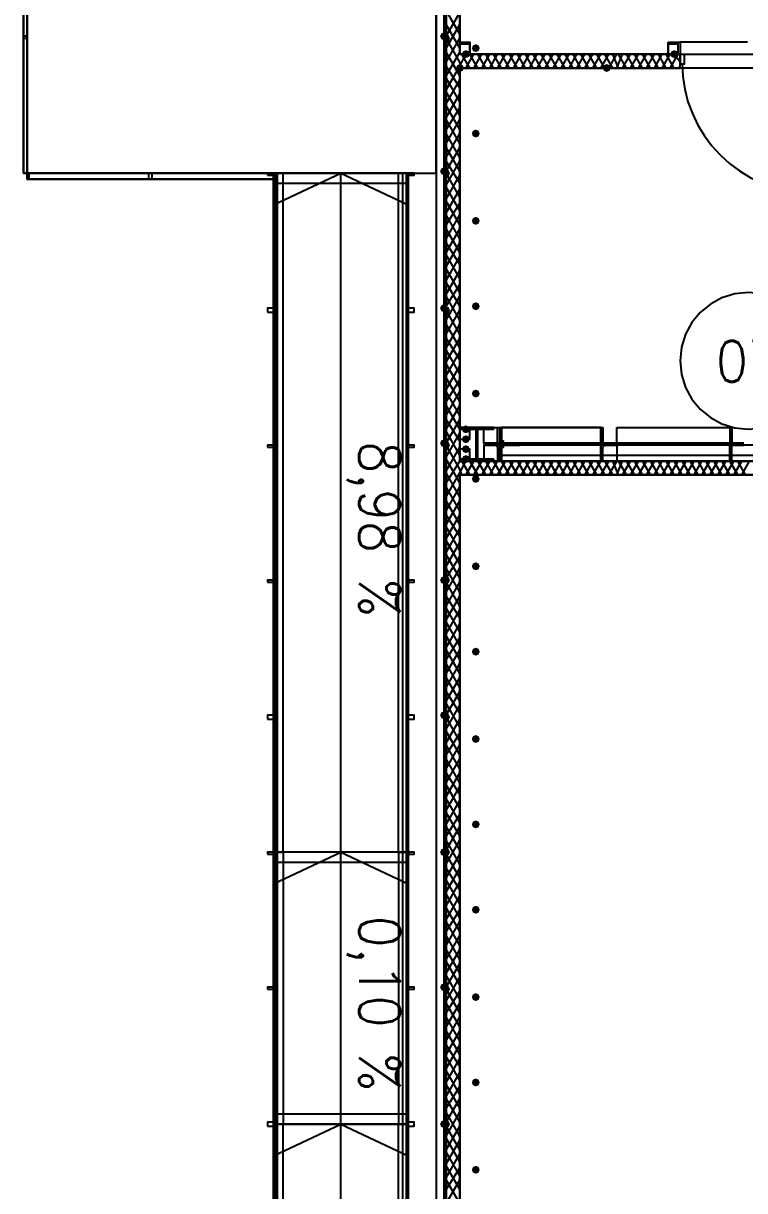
# Model space of a CAD drawing. Header units: millimetres. Extents: x 0 to 420, y 0 to 297.
# Drawn here: x 95.17 to 110.55, y 124.78 to 149.67 of the extents above; entities that cross this region are included whole.
import ezdxf

# ---------------------------------------------------------------- set-up
doc = ezdxf.new("R2010")
doc.units = ezdxf.units.MM
doc.layers.get('0').update_dxf_attribs({"linetype": 'CONTINUOUS'})
doc.styles.get("Standard").update_dxf_attribs({"font": 'STANDARD'})

msp = doc.modelspace()

# ---------------------------------------------------------------- hatches: boundary and pattern name
at = {"true_color": 0x000007}
h = msp.add_hatch(color=0, dxfattribs=at)
h.paths.add_polyline_path([(104.182333, 158.072667), (104.14, 158.072667), (104.182333, 140.716)], flags=0)
h.paths.add_polyline_path([(104.14, 158.072667), (104.182333, 140.716), (104.14, 140.716)], flags=0)
at = {"true_color": 0x0000fe}
for points in [[(104.224667, 149.394333), (104.199796, 149.334537), (104.14, 149.309667), (104.080204, 149.334537), (104.055333, 149.394333), (104.080204, 149.454129), (104.14, 149.479), (104.199796, 149.454129)], [(104.267, 149.352), (104.242129, 149.292204), (104.182333, 149.267333), (104.122538, 149.292204), (104.097667, 149.352), (104.122537, 149.411796), (104.182333, 149.436667), (104.242129, 149.411796)], [(104.563333, 148.717), (104.538462, 148.657204), (104.478667, 148.632333), (104.418871, 148.657204), (104.394, 148.717), (104.418871, 148.776796), (104.478667, 148.801667), (104.538462, 148.776796)], [(107.696, 148.717), (107.671129, 148.657204), (107.611333, 148.632333), (107.551537, 148.657204), (107.526667, 148.717), (107.551537, 148.776796), (107.611333, 148.801667), (107.671129, 148.776796)], [(104.224667, 146.515667), (104.199796, 146.455871), (104.14, 146.431), (104.080204, 146.455871), (104.055333, 146.515667), (104.080204, 146.575462), (104.14, 146.600333), (104.199796, 146.575463)], [(104.267, 146.473333), (104.242129, 146.413537), (104.182333, 146.388667), (104.122538, 146.413537), (104.097667, 146.473333), (104.122537, 146.533129), (104.182333, 146.558), (104.242129, 146.533129)], [(104.224667, 143.594667), (104.199796, 143.534871), (104.14, 143.51), (104.080204, 143.534871), (104.055333, 143.594667), (104.080204, 143.654462), (104.14, 143.679333), (104.199796, 143.654463)], [(104.267, 143.552333), (104.242129, 143.492537), (104.182333, 143.467667), (104.122538, 143.492537), (104.097667, 143.552333), (104.122537, 143.612129), (104.182333, 143.637), (104.242129, 143.612129)], [(104.224667, 140.716), (104.199796, 140.656204), (104.14, 140.631333), (104.080204, 140.656204), (104.055333, 140.716), (104.080204, 140.775796), (104.14, 140.800667), (104.199796, 140.775796)], [(104.267, 140.673667), (104.242129, 140.613871), (104.182333, 140.589), (104.122538, 140.613871), (104.097667, 140.673667), (104.122537, 140.733462), (104.182333, 140.758333), (104.242129, 140.733463)], [(104.267, 140.673667), (104.242129, 140.613871), (104.182333, 140.589), (104.122538, 140.613871), (104.097667, 140.673667), (104.122537, 140.733462), (104.182333, 140.758333), (104.242129, 140.733463)], [(104.224667, 137.795), (104.199796, 137.735204), (104.14, 137.710333), (104.080204, 137.735204), (104.055333, 137.795), (104.080204, 137.854796), (104.14, 137.879667), (104.199796, 137.854796)], [(104.267, 137.795), (104.242129, 137.735204), (104.182333, 137.710333), (104.122538, 137.735204), (104.097667, 137.795), (104.122537, 137.854796), (104.182333, 137.879667), (104.242129, 137.854796)], [(104.224667, 134.916333), (104.199796, 134.856537), (104.14, 134.831667), (104.080204, 134.856537), (104.055333, 134.916333), (104.080204, 134.976129), (104.14, 135.001), (104.199796, 134.976129)], [(104.267, 134.874), (104.242129, 134.814204), (104.182333, 134.789333), (104.122538, 134.814204), (104.097667, 134.874), (104.122537, 134.933796), (104.182333, 134.958667), (104.242129, 134.933796)], [(104.224667, 131.995333), (104.199796, 131.935537), (104.14, 131.910667), (104.080204, 131.935537), (104.055333, 131.995333), (104.080204, 132.055129), (104.14, 132.08), (104.199796, 132.055129)], [(104.267, 131.995333), (104.242129, 131.935537), (104.182333, 131.910667), (104.122538, 131.935537), (104.097667, 131.995333), (104.122537, 132.055129), (104.182333, 132.08), (104.242129, 132.055129)], [(104.224667, 129.116667), (104.199796, 129.056871), (104.14, 129.032), (104.080204, 129.056871), (104.055333, 129.116667), (104.080204, 129.176462), (104.14, 129.201333), (104.199796, 129.176463)], [(104.267, 129.074333), (104.242129, 129.014537), (104.182333, 128.989667), (104.122538, 129.014537), (104.097667, 129.074333), (104.122537, 129.134129), (104.182333, 129.159), (104.242129, 129.134129)], [(104.224667, 126.195667), (104.199796, 126.135871), (104.14, 126.111), (104.080204, 126.135871), (104.055333, 126.195667), (104.080204, 126.255462), (104.14, 126.280333), (104.199796, 126.255463)], [(104.267, 126.195667), (104.242129, 126.135871), (104.182333, 126.111), (104.122538, 126.135871), (104.097667, 126.195667), (104.122537, 126.255462), (104.182333, 126.280333), (104.242129, 126.255463)]]:
    msp.add_hatch(color=0, dxfattribs=at).paths.add_polyline_path(points, flags=0)
at = {"true_color": 0x000007}
for points in [[(104.902, 149.140333), (104.877129, 149.080537), (104.817333, 149.055667), (104.757538, 149.080537), (104.732667, 149.140333), (104.757537, 149.200129), (104.817333, 149.225), (104.877129, 149.200129)], [(104.690333, 149.013333), (104.665463, 148.953537), (104.605667, 148.928667), (104.545871, 148.953537), (104.521, 149.013333), (104.545871, 149.073129), (104.605667, 149.098), (104.665462, 149.073129)], [(109.135333, 149.013333), (109.110463, 148.953537), (109.050667, 148.928667), (108.990871, 148.953537), (108.966, 149.013333), (108.990871, 149.073129), (109.050667, 149.098), (109.110462, 149.073129)], [(104.902, 147.32), (104.877129, 147.260204), (104.817333, 147.235333), (104.757538, 147.260204), (104.732667, 147.32), (104.757537, 147.379796), (104.817333, 147.404667), (104.877129, 147.379796)], [(104.902, 145.457333), (104.877129, 145.397537), (104.817333, 145.372667), (104.757538, 145.397537), (104.732667, 145.457333), (104.757537, 145.517129), (104.817333, 145.542), (104.877129, 145.517129)], [(104.902, 143.637), (104.877129, 143.577204), (104.817333, 143.552333), (104.757538, 143.577204), (104.732667, 143.637), (104.757537, 143.696796), (104.817333, 143.721667), (104.877129, 143.696796)], [(104.902, 141.774333), (104.877129, 141.714537), (104.817333, 141.689667), (104.757538, 141.714537), (104.732667, 141.774333), (104.757537, 141.834129), (104.817333, 141.859), (104.877129, 141.834129)], [(104.690333, 141.012333), (104.665463, 140.952537), (104.605667, 140.927667), (104.545871, 140.952537), (104.521, 141.012333), (104.545871, 141.072129), (104.605667, 141.097), (104.665462, 141.072129)], [(104.690333, 140.800667), (104.665463, 140.740871), (104.605667, 140.716), (104.545871, 140.740871), (104.521, 140.800667), (104.545871, 140.860462), (104.605667, 140.885333), (104.665462, 140.860463)], [(104.690333, 140.589), (104.665463, 140.529204), (104.605667, 140.504333), (104.545871, 140.529204), (104.521, 140.589), (104.545871, 140.648796), (104.605667, 140.673667), (104.665462, 140.648796)], [(104.690333, 140.377333), (104.665463, 140.317537), (104.605667, 140.292667), (104.545871, 140.317537), (104.521, 140.377333), (104.545871, 140.437129), (104.605667, 140.462), (104.665462, 140.437129)], [(104.902, 139.954), (104.877129, 139.894204), (104.817333, 139.869333), (104.757538, 139.894204), (104.732667, 139.954), (104.757537, 140.013796), (104.817333, 140.038667), (104.877129, 140.013796)], [(104.902, 138.091333), (104.877129, 138.031537), (104.817333, 138.006667), (104.757538, 138.031537), (104.732667, 138.091333), (104.757537, 138.151129), (104.817333, 138.176), (104.877129, 138.151129)], [(104.902, 136.271), (104.877129, 136.211204), (104.817333, 136.186333), (104.757538, 136.211204), (104.732667, 136.271), (104.757537, 136.330796), (104.817333, 136.355667), (104.877129, 136.330796)], [(104.902, 134.408333), (104.877129, 134.348537), (104.817333, 134.323667), (104.757538, 134.348537), (104.732667, 134.408333), (104.757537, 134.468129), (104.817333, 134.493), (104.877129, 134.468129)], [(104.902, 132.588), (104.877129, 132.528204), (104.817333, 132.503333), (104.757538, 132.528204), (104.732667, 132.588), (104.757537, 132.647796), (104.817333, 132.672667), (104.877129, 132.647796)], [(104.902, 130.767667), (104.877129, 130.707871), (104.817333, 130.683), (104.757538, 130.707871), (104.732667, 130.767667), (104.757537, 130.827462), (104.817333, 130.852333), (104.877129, 130.827463)], [(104.902, 128.905), (104.877129, 128.845204), (104.817333, 128.820333), (104.757538, 128.845204), (104.732667, 128.905), (104.757537, 128.964796), (104.817333, 128.989667), (104.877129, 128.964796)], [(104.902, 127.084667), (104.877129, 127.024871), (104.817333, 127), (104.757538, 127.024871), (104.732667, 127.084667), (104.757537, 127.144462), (104.817333, 127.169333), (104.877129, 127.144463)], [(104.902, 125.222), (104.877129, 125.162204), (104.817333, 125.137333), (104.757538, 125.162204), (104.732667, 125.222), (104.757537, 125.281796), (104.817333, 125.306667), (104.877129, 125.281796)]]:
    msp.add_hatch(color=0, dxfattribs=at).paths.add_polyline_path(points, flags=0)
h = msp.add_hatch(color=0, dxfattribs=at)
h.paths.add_polyline_path([(104.478667, 148.717), (109.177667, 148.717)], flags=0)
h.paths.add_polyline_path([(109.177667, 148.717), (104.478667, 148.717)], flags=0)
at = {"true_color": 0x000062}
h = msp.add_hatch(color=0, dxfattribs=at)
h.paths.add_polyline_path([(105.367667, 141.054667), (105.367667, 140.800667)], flags=0)
h.paths.add_polyline_path([(105.367667, 140.800667), (105.367667, 141.054667)], flags=0)
at = {"true_color": 0x000007}
h = msp.add_hatch(color=0, dxfattribs=at)
h.paths.add_polyline_path([(104.182333, 140.673667), (104.14, 140.673667), (104.182333, 123.317)], flags=0)
h.paths.add_polyline_path([(104.14, 140.673667), (104.182333, 123.317), (104.14, 123.317)], flags=0)
at = {"true_color": 0x000062}
h = msp.add_hatch(color=0, dxfattribs=at)
h.paths.add_polyline_path([(105.367667, 140.800667), (105.367667, 140.758333)], flags=0)
h.paths.add_polyline_path([(105.367667, 140.758333), (105.367667, 140.800667)], flags=0)
h = msp.add_hatch(color=0, dxfattribs=at)
h.paths.add_polyline_path([(105.367667, 140.758333), (105.41, 140.758333)], flags=0)
h.paths.add_polyline_path([(105.41, 140.758333), (105.367667, 140.758333)], flags=0)
h = msp.add_hatch(color=0, dxfattribs=at)
h.paths.add_polyline_path([(105.41, 140.758333), (105.367667, 140.758333), (105.41, 140.716)], flags=0)
h.paths.add_polyline_path([(105.367667, 140.758333), (105.41, 140.716), (105.367667, 140.716)], flags=0)
h.paths.add_polyline_path([(105.41, 140.716), (105.367667, 140.716)], flags=0)
h.paths.add_polyline_path([(105.367667, 140.716), (105.41, 140.716)], flags=0)
h = msp.add_hatch(color=0, dxfattribs=at)
h.paths.add_polyline_path([(105.367667, 140.716), (105.41, 140.716)], flags=0)
h.paths.add_polyline_path([(105.41, 140.716), (105.367667, 140.716)], flags=0)
h = msp.add_hatch(color=0, dxfattribs=at)
h.paths.add_polyline_path([(105.664, 140.716), (105.367667, 140.716)], flags=0)
h.paths.add_polyline_path([(105.664, 140.716), (105.367667, 140.716), (105.41, 140.716)], flags=0)
h = msp.add_hatch(color=0, dxfattribs=at)
h.paths.add_polyline_path([(105.367667, 140.716), (105.706333, 140.716)], flags=0)
h.paths.add_polyline_path([(105.706333, 140.716), (105.367667, 140.716)], flags=0)
h.paths.add_polyline_path([(105.706333, 140.716), (105.367667, 140.716)], flags=0)
h.paths.add_polyline_path([(105.367667, 140.716), (105.706333, 140.716)], flags=0)
h.paths.add_polyline_path([(105.706333, 140.716), (105.367667, 140.716)], flags=0)
h.paths.add_polyline_path([(105.706333, 140.716), (105.367667, 140.716)], flags=0)
h = msp.add_hatch(color=0, dxfattribs=at)
h.paths.add_polyline_path([(105.748667, 140.716), (105.367667, 140.716)], flags=0)
h.paths.add_polyline_path([(105.367667, 140.716), (105.748667, 140.716)], flags=0)
h.paths.add_polyline_path([(105.748667, 140.716), (105.367667, 140.716)], flags=0)
h.paths.add_polyline_path([(105.748667, 140.716), (105.367667, 140.716)], flags=0)
h.paths.add_polyline_path([(105.367667, 140.716), (105.748667, 140.716)], flags=0)
h.paths.add_polyline_path([(105.748667, 140.716), (105.367667, 140.716)], flags=0)
h.paths.add_polyline_path([(105.748667, 140.716), (105.367667, 140.716), (105.706333, 140.716)], flags=0)
h = msp.add_hatch(color=0, dxfattribs=at)
h.paths.add_polyline_path([(105.367667, 140.673667), (105.748667, 140.673667)], flags=0)
h.paths.add_polyline_path([(105.367667, 140.673667), (105.748667, 140.673667)], flags=0)
h.paths.add_polyline_path([(105.748667, 140.673667), (105.367667, 140.673667)], flags=0)
h.paths.add_polyline_path([(105.748667, 140.673667), (105.367667, 140.673667)], flags=0)
h.paths.add_polyline_path([(105.367667, 140.673667), (105.748667, 140.673667)], flags=0)
h = msp.add_hatch(color=0, dxfattribs=at)
h.paths.add_polyline_path([(105.706333, 140.673667), (105.664, 140.673667)], flags=0)
h.paths.add_polyline_path([(105.706333, 140.673667), (105.664, 140.673667)], flags=0)
h.paths.add_polyline_path([(105.664, 140.673667), (105.706333, 140.673667)], flags=0)
h.paths.add_polyline_path([(105.706333, 140.673667), (105.367667, 140.673667)], flags=0)
h.paths.add_polyline_path([(105.706333, 140.673667), (105.367667, 140.673667)], flags=0)
h.paths.add_polyline_path([(105.367667, 140.673667), (105.706333, 140.673667)], flags=0)
h.paths.add_polyline_path([(105.706333, 140.673667), (105.367667, 140.673667)], flags=0)
h.paths.add_polyline_path([(105.706333, 140.673667), (105.367667, 140.673667)], flags=0)
h.paths.add_polyline_path([(105.367667, 140.673667), (105.706333, 140.673667)], flags=0)
h.paths.add_polyline_path([(105.706333, 140.673667), (105.367667, 140.673667)], flags=0)
h.paths.add_polyline_path([(105.706333, 140.673667), (105.367667, 140.673667), (105.748667, 140.673667)], flags=0)
h = msp.add_hatch(color=0, dxfattribs=at)
h.paths.add_polyline_path([(105.41, 140.673667), (105.367667, 140.673667)], flags=0)
h.paths.add_polyline_path([(105.41, 140.673667), (105.367667, 140.673667), (105.664, 140.673667)], flags=0)
h = msp.add_hatch(color=0, dxfattribs=at)
h.paths.add_polyline_path([(105.41, 140.673667), (105.367667, 140.673667), (105.41, 140.631333)], flags=0)
h.paths.add_polyline_path([(105.367667, 140.673667), (105.41, 140.631333), (105.367667, 140.631333)], flags=0)
h.paths.add_polyline_path([(105.41, 140.631333), (105.367667, 140.631333)], flags=0)
h.paths.add_polyline_path([(105.367667, 140.631333), (105.41, 140.631333)], flags=0)
h.paths.add_polyline_path([(105.41, 140.631333), (105.367667, 140.631333)], flags=0)
h.paths.add_polyline_path([(105.41, 140.631333), (105.367667, 140.631333)], flags=0)
for points in [[(105.706333, 140.716), (105.664, 140.716)], [(105.367667, 140.631333), (105.41, 140.631333)]]:
    msp.add_hatch(color=0, dxfattribs=at).paths.add_polyline_path(points, flags=0)
h = msp.add_hatch(color=0, dxfattribs=at)
h.paths.add_polyline_path([(105.664, 140.716), (105.706333, 140.716)], flags=0)
h.paths.add_polyline_path([(105.706333, 140.716), (105.664, 140.716)], flags=0)
h = msp.add_hatch(color=0, dxfattribs=at)
h.paths.add_polyline_path([(105.367667, 140.631333), (105.367667, 140.589)], flags=0)
h.paths.add_polyline_path([(105.367667, 140.589), (105.367667, 140.631333)], flags=0)
h = msp.add_hatch(color=0, dxfattribs=at)
h.paths.add_polyline_path([(105.367667, 140.589), (105.367667, 140.335)], flags=0)
h.paths.add_polyline_path([(105.367667, 140.335), (105.367667, 140.589)], flags=0)

# ---------------------------------------------------------------- linework, layer by layer
at = {"color": 0, "true_color": 0x000007}
for points in [[(103.970667, 105.029), (389.763, 105.029), (389.763, 222.715667), (103.970667, 222.715667)], [(95.25, 181.271333), (95.25, 146.473333), (103.970667, 146.473333), (103.970667, 181.271333)], [(104.182333, 158.072667), (104.14, 158.072667), (104.182333, 140.716)], [(104.14, 158.072667), (104.182333, 140.716), (104.14, 140.716)], [(104.14, 158.072667), (104.14, 140.716), (104.182333, 140.716), (104.182333, 158.072667)], [(104.14, 158.072667), (104.14, 140.716), (104.182333, 140.716), (104.182333, 158.072667)], [(95.25, 157.988), (95.25, 146.473333), (95.165333, 146.473333), (95.165333, 157.988), (95.25, 157.988), (95.25, 146.473333), (95.165333, 146.473333), (95.165333, 157.988), (95.25, 157.988), (95.25, 146.473333), (95.165333, 146.473333), (95.165333, 157.988), (95.25, 157.988), (95.165333, 157.988), (95.165333, 146.473333), (95.25, 146.473333)], [(95.25, 157.988), (95.165333, 157.988), (95.165333, 146.473333), (95.25, 146.473333)], [(95.25, 149.394333), (95.165333, 149.394333), (95.165333, 149.352), (95.25, 149.352)], [(104.478667, 149.267333), (104.690333, 149.267333), (104.690333, 149.013333), (104.478667, 149.013333)], [(104.478667, 149.225), (104.478667, 149.013333), (104.690333, 149.013333), (104.690333, 149.225)], [(108.923667, 149.267333), (109.177667, 149.267333), (109.177667, 149.013333), (108.923667, 149.013333)], [(108.923667, 149.225), (108.923667, 149.013333), (109.135333, 149.013333), (109.135333, 149.225)], [(109.262333, 149.013333), (109.262333, 148.928667), (109.262333, 148.801667), (109.177667, 148.801667), (109.177667, 149.013333)], [(109.177667, 149.013333), (109.177667, 148.801667)], [(104.478667, 148.717), (109.177667, 148.717)], [(109.177667, 148.717), (104.478667, 148.717)], [(109.177667, 148.717), (104.478667, 148.717)], [(109.177667, 148.717), (104.478667, 148.717)], [(95.25, 146.473333), (100.499333, 146.473333), (100.499333, 146.346333), (95.25, 146.346333), (95.25, 146.473333), (100.499333, 146.473333), (100.499333, 146.346333), (95.25, 146.346333), (95.25, 146.473333), (100.499333, 146.473333), (100.499333, 146.346333), (95.25, 146.346333), (95.25, 146.473333), (100.499333, 146.473333), (100.499333, 146.346333), (95.25, 146.346333), (95.25, 146.473333), (95.25, 146.346333), (100.499333, 146.346333), (100.499333, 146.473333)], [(95.25, 146.346333), (95.292333, 146.346333), (95.292333, 146.388667), (95.292333, 146.431), (95.292333, 146.473333), (95.25, 146.473333), (95.25, 146.431), (95.25, 146.388667)], [(97.832333, 146.473333), (97.832333, 146.346333), (97.917, 146.346333), (97.917, 146.473333)], [(100.372333, 146.431), (100.499333, 146.431), (100.499333, 146.473333), (100.372333, 146.473333)], [(100.499333, 131.953), (100.499333, 126.195667), (100.499333, 111.717667), (100.584, 111.717667), (100.584, 126.195667), (100.584, 131.953), (100.584, 146.473333), (100.499333, 146.473333)], [(100.499333, 131.995333), (100.499333, 126.195667), (100.499333, 111.717667), (100.541667, 111.717667), (100.541667, 126.195667), (100.541667, 131.995333), (100.541667, 146.431), (100.499333, 146.431)], [(103.251, 131.953), (103.251, 126.195667), (103.251, 111.717667), (103.378, 111.717667), (103.378, 126.195667), (103.378, 131.953), (103.378, 146.473333), (103.251, 146.473333)], [(103.335667, 131.995333), (103.335667, 126.195667), (103.335667, 111.717667), (103.378, 111.717667), (103.378, 126.195667), (103.378, 131.995333), (103.378, 146.431), (103.335667, 146.431)], [(103.378, 146.431), (103.505, 146.431), (103.505, 146.473333), (103.378, 146.473333)], [(100.372333, 143.51), (100.499333, 143.51), (100.499333, 143.594667), (100.372333, 143.594667)], [(103.378, 143.51), (103.505, 143.51), (103.505, 143.594667), (103.378, 143.594667)], [(105.198333, 141.054667), (104.478667, 141.054667), (104.478667, 141.012333), (104.817333, 141.012333), (104.817333, 140.377333), (104.478667, 140.377333), (104.478667, 140.335), (105.198333, 140.335), (105.198333, 140.377333), (104.859667, 140.377333), (104.859667, 141.012333), (105.198333, 141.012333)], [(104.690333, 141.012333), (104.478667, 141.012333), (104.478667, 140.800667), (104.690333, 140.800667), (104.690333, 141.012333), (104.478667, 141.012333), (104.478667, 140.800667), (104.690333, 140.800667)], [(107.823, 141.054667), (110.236, 141.054667), (110.236, 140.716), (107.823, 140.716)], [(100.372333, 140.631333), (100.499333, 140.631333), (100.499333, 140.673667), (100.372333, 140.673667)], [(103.378, 140.631333), (103.505, 140.631333), (103.505, 140.673667), (103.378, 140.673667)], [(104.182333, 140.673667), (104.14, 140.673667), (104.182333, 123.317)], [(104.14, 140.673667), (104.182333, 123.317), (104.14, 123.317)], [(104.182333, 123.317), (104.182333, 140.673667), (104.14, 140.673667), (104.14, 123.317)], [(104.182333, 123.317), (104.182333, 140.673667), (104.14, 140.673667), (104.14, 123.317)], [(107.823, 140.335), (110.236, 140.335), (110.236, 140.673667), (107.823, 140.673667)], [(104.690333, 140.589), (104.478667, 140.589), (104.478667, 140.377333), (104.690333, 140.377333), (104.690333, 140.589), (104.478667, 140.589), (104.478667, 140.377333), (104.690333, 140.377333)], [(104.478667, 111.633), (120.988667, 111.633), (120.988667, 105.537), (133.688667, 105.537), (133.688667, 140.038667), (104.478667, 140.038667), (104.478667, 123.655667)], [(100.372333, 137.752667), (100.499333, 137.752667), (100.499333, 137.795), (100.372333, 137.795)], [(103.378, 137.752667), (103.505, 137.752667), (103.505, 137.795), (103.378, 137.795)], [(100.372333, 134.831667), (100.499333, 134.831667), (100.499333, 134.916333), (100.372333, 134.916333)], [(103.378, 134.831667), (103.505, 134.831667), (103.505, 134.916333), (103.378, 134.916333)], [(100.372333, 131.953), (100.499333, 131.953), (100.499333, 131.995333), (100.372333, 131.995333)], [(103.378, 131.953), (103.505, 131.953), (103.505, 131.995333), (103.378, 131.995333)], [(100.372333, 129.074333), (100.499333, 129.074333), (100.499333, 129.116667), (100.372333, 129.116667)], [(103.378, 129.074333), (103.505, 129.074333), (103.505, 129.116667), (103.378, 129.116667)], [(100.372333, 126.153333), (100.499333, 126.153333), (100.499333, 126.238), (100.372333, 126.238)], [(103.378, 126.153333), (103.505, 126.153333), (103.505, 126.238), (103.378, 126.238)], [(100.584, 126.195667), (100.499333, 126.195667), (100.499333, 111.717667), (100.711, 111.717667), (100.711, 126.195667)], [(103.293333, 126.195667), (103.378, 126.195667), (103.378, 111.717667), (103.166333, 111.717667), (103.166333, 126.195667)]]:
    msp.add_lwpolyline(points, close=True, dxfattribs=at)
for points in [[(104.182333, 160.528), (104.182333, 105.537)], [(104.14, 140.716), (104.14, 158.072667), (104.182333, 140.716), (104.182333, 158.072667)], [(104.478667, 149.013333), (104.478667, 157.437667)], [(104.478667, 149.436667), (104.182333, 149.944667)], [(104.182333, 149.394333), (104.478667, 149.902333)], [(104.182333, 149.140333), (104.478667, 149.648333)], [(104.478667, 149.140333), (104.182333, 149.648333)], [(104.182333, 148.844), (104.478667, 149.352)], [(104.478667, 148.844), (104.182333, 149.352)], [(104.605667, 149.267333), (104.605667, 149.225)], [(109.050667, 149.267333), (109.050667, 149.225)], [(110.617, 149.267333), (109.177667, 149.267333), (109.177667, 149.140333)], [(109.177667, 149.140333), (109.177667, 149.013333), (110.617, 149.013333)], [(104.182333, 148.547667), (104.478667, 149.055667)], [(104.478667, 148.547667), (104.182333, 149.055667)], [(104.478667, 148.759333), (104.605667, 149.013333)], [(109.177667, 149.013333), (104.478667, 149.013333)], [(104.690333, 148.717), (104.521, 149.013333)], [(104.605667, 148.717), (104.775, 149.013333)], [(104.859667, 148.717), (104.690333, 149.013333)], [(104.775, 148.717), (104.944333, 149.013333)], [(105.029, 148.717), (104.859667, 149.013333)], [(104.944333, 148.717), (105.113667, 149.013333)], [(105.198333, 148.717), (105.029, 149.013333)], [(105.113667, 148.717), (105.283, 149.013333)], [(105.367667, 148.717), (105.198333, 149.013333)], [(105.283, 148.717), (105.452333, 149.013333)], [(105.537, 148.717), (105.367667, 149.013333)], [(105.452333, 148.717), (105.621667, 149.013333)], [(105.706333, 148.717), (105.537, 149.013333)], [(105.621667, 148.717), (105.791, 149.013333)], [(105.875667, 148.717), (105.706333, 149.013333)], [(105.791, 148.717), (105.960333, 149.013333)], [(106.045, 148.717), (105.875667, 149.013333)], [(105.960333, 148.717), (106.129667, 149.013333)], [(106.214333, 148.717), (106.045, 149.013333)], [(106.129667, 148.717), (106.299, 149.013333)], [(106.383667, 148.717), (106.214333, 149.013333)], [(106.299, 148.717), (106.468333, 149.013333)], [(106.553, 148.717), (106.383667, 149.013333)], [(106.468333, 148.717), (106.637667, 149.013333)], [(106.722333, 148.717), (106.553, 149.013333)], [(106.637667, 148.717), (106.807, 149.013333)], [(106.891667, 148.717), (106.722333, 149.013333)], [(106.807, 148.717), (106.976333, 149.013333)], [(107.061, 148.717), (106.891667, 149.013333)], [(106.976333, 148.717), (107.145667, 149.013333)], [(107.230333, 148.717), (107.061, 149.013333)], [(107.145667, 148.717), (107.315, 149.013333)], [(107.399667, 148.717), (107.230333, 149.013333)], [(107.315, 148.717), (107.484333, 149.013333)], [(107.569, 148.717), (107.399667, 149.013333)], [(107.484333, 148.717), (107.653667, 149.013333)], [(107.738333, 148.717), (107.569, 149.013333)], [(107.653667, 148.717), (107.823, 149.013333)], [(107.865333, 148.717), (107.738333, 149.013333)], [(107.823, 148.717), (107.95, 149.013333)], [(108.034667, 148.717), (107.865333, 149.013333)], [(107.95, 148.717), (108.119333, 149.013333)], [(108.204, 148.717), (108.034667, 149.013333)], [(108.119333, 148.717), (108.288667, 149.013333)], [(108.373333, 148.717), (108.204, 149.013333)], [(108.288667, 148.717), (108.458, 149.013333)], [(108.542667, 148.717), (108.373333, 149.013333)], [(108.458, 148.717), (108.627333, 149.013333)], [(108.712, 148.717), (108.542667, 149.013333)], [(108.627333, 148.717), (108.796667, 149.013333)], [(108.881333, 148.717), (108.712, 149.013333)], [(108.796667, 148.717), (108.966, 149.013333)], [(109.050667, 148.717), (108.881333, 149.013333)], [(108.966, 148.717), (109.135333, 149.013333)], [(109.177667, 148.844), (109.050667, 149.013333)], [(109.177667, 148.717), (109.177667, 148.801667), (109.177667, 149.013333)], [(104.182333, 148.251333), (104.478667, 148.759333)], [(104.478667, 148.293667), (104.182333, 148.759333)], [(104.521, 148.717), (104.478667, 148.844)], [(109.177667, 148.717), (104.478667, 148.717), (109.177667, 148.717), (104.478667, 148.717)], [(104.478667, 148.717), (109.177667, 148.717)], [(104.478667, 140.335), (104.478667, 148.717)], [(109.135333, 148.717), (109.177667, 148.759333)], [(109.177667, 148.717), (109.177667, 148.801667)], [(109.22, 148.822833), (109.234316, 148.539327), (109.276334, 148.264011), (109.344661, 147.998278), (109.437903, 147.743521), (109.554666, 147.501136), (109.693556, 147.272516), (109.85318, 147.059054), (110.032144, 146.862144), (110.229054, 146.68318), (110.442516, 146.523556), (110.671136, 146.384666), (110.913521, 146.267903), (111.168278, 146.174661), (111.434011, 146.106334), (111.709327, 146.064316), (111.992833, 146.05)], [(104.478667, 147.997333), (104.182333, 148.505333)], [(104.182333, 147.955), (104.478667, 148.463)], [(104.478667, 147.701), (104.182333, 148.209)], [(104.182333, 147.658667), (104.478667, 148.166667)], [(104.478667, 147.404667), (104.182333, 147.912667)], [(104.182333, 147.404667), (104.478667, 147.870333)], [(104.182333, 147.108333), (104.478667, 147.616333)], [(104.478667, 147.108333), (104.182333, 147.616333)], [(104.182333, 146.812), (104.478667, 147.32)], [(104.478667, 146.812), (104.182333, 147.32)], [(104.182333, 146.515667), (104.478667, 147.023667)], [(104.478667, 146.515667), (104.182333, 147.023667)], [(104.182333, 146.219333), (104.478667, 146.727333)], [(104.478667, 146.261667), (104.182333, 146.727333)], [(100.584, 131.953), (100.584, 146.473333), (100.499333, 146.473333), (100.499333, 131.953)], [(100.499333, 111.717667), (100.499333, 146.473333), (103.378, 146.473333), (103.378, 111.717667)], [(100.499333, 145.796), (101.938667, 146.473333), (103.378, 145.796)], [(100.499333, 131.995333), (100.499333, 146.473333)], [(100.499333, 146.473333), (100.584, 146.473333)], [(101.938667, 146.473333), (100.499333, 146.473333), (100.499333, 146.388667)], [(100.499333, 146.388667), (100.499333, 146.261667), (101.938667, 146.261667)], [(100.584, 146.473333), (100.711, 146.473333)], [(100.711, 131.995333), (100.711, 146.473333)], [(101.938667, 111.717667), (101.938667, 146.473333)], [(101.938667, 146.261667), (103.378, 146.261667), (103.378, 146.473333), (101.938667, 146.473333)], [(103.166333, 131.995333), (103.166333, 146.473333)], [(103.293333, 146.473333), (103.166333, 146.473333)], [(103.378, 131.953), (103.378, 146.473333), (103.251, 146.473333), (103.251, 131.953)], [(103.378, 146.473333), (103.293333, 146.473333)], [(103.378, 131.995333), (103.378, 146.473333)], [(104.478667, 145.965333), (104.182333, 146.473333)], [(104.182333, 145.923), (104.478667, 146.431)], [(104.478667, 145.669), (104.182333, 146.177)], [(104.182333, 145.626667), (104.478667, 146.134667)], [(104.478667, 145.372667), (104.182333, 145.880667)], [(104.182333, 145.372667), (104.478667, 145.838333)], [(104.182333, 145.076333), (104.478667, 145.584333)], [(104.478667, 145.076333), (104.182333, 145.584333)], [(104.182333, 144.78), (104.478667, 145.288)], [(104.478667, 144.78), (104.182333, 145.288)], [(104.182333, 144.483667), (104.478667, 144.991667)], [(104.478667, 144.526), (104.182333, 144.991667)], [(104.478667, 144.229667), (104.182333, 144.737667)], [(104.182333, 144.187333), (104.478667, 144.695333)], [(104.478667, 143.933333), (104.182333, 144.441333)], [(104.182333, 143.891), (104.478667, 144.399)], [(104.478667, 143.637), (104.182333, 144.145)], [(104.182333, 143.637), (104.478667, 144.102667)], [(112.098667, 142.472833), (112.068995, 142.767175), (111.983893, 143.041326), (111.849236, 143.289413), (111.670896, 143.505563), (111.454746, 143.683903), (111.206659, 143.81856), (110.932508, 143.903661), (110.638167, 143.933333), (110.343825, 143.903661), (110.069674, 143.81856), (109.821587, 143.683903), (109.605437, 143.505563), (109.427097, 143.289413), (109.29244, 143.041326), (109.207339, 142.767175), (109.177667, 142.472833)], [(104.182333, 143.340667), (104.478667, 143.848667)], [(104.478667, 143.340667), (104.182333, 143.848667)], [(104.182333, 143.044333), (104.478667, 143.552333)], [(104.478667, 143.044333), (104.182333, 143.552333)], [(104.182333, 142.748), (104.478667, 143.256)], [(104.478667, 142.748), (104.182333, 143.256)], [(104.182333, 142.451667), (104.478667, 142.959667)], [(104.478667, 142.494), (104.182333, 142.959667)], [(104.478667, 142.197667), (104.182333, 142.705667)], [(104.182333, 142.155333), (104.478667, 142.663333)], [(104.478667, 141.901333), (104.182333, 142.409333)], [(109.177667, 142.472833), (109.207339, 142.178492), (109.29244, 141.904341), (109.427097, 141.656254), (109.605437, 141.440104), (109.821587, 141.261764), (110.069674, 141.127107), (110.343825, 141.042005), (110.638167, 141.012333), (110.932508, 141.042005), (111.206659, 141.127107), (111.454746, 141.261764), (111.670896, 141.440104), (111.849236, 141.656254), (111.983893, 141.904341), (112.068995, 142.178492), (112.098667, 142.472833)], [(104.182333, 141.859), (104.478667, 142.367)], [(104.478667, 141.605), (104.182333, 142.113)], [(104.182333, 141.605), (104.478667, 142.070667)], [(104.182333, 141.308667), (104.478667, 141.816667)], [(104.478667, 141.308667), (104.182333, 141.816667)], [(104.182333, 141.012333), (104.478667, 141.520333)], [(104.478667, 141.012333), (104.182333, 141.520333)], [(104.182333, 140.716), (104.478667, 141.224)], [(104.478667, 140.758333), (104.182333, 141.224)], [(104.478667, 140.462), (104.182333, 140.97)], [(104.182333, 140.419667), (104.478667, 140.927667)], [(104.478667, 141.054667), (104.478667, 141.012333)], [(104.648, 141.054667), (104.648, 141.012333)], [(104.817333, 141.054667), (104.817333, 140.335)], [(104.986667, 141.054667), (104.986667, 141.012333)], [(105.325333, 141.054667), (107.484333, 141.054667), (107.484333, 140.716), (105.325333, 140.716), (104.986667, 140.716), (105.029, 140.716), (105.240667, 140.716), (105.283, 140.716), (105.283, 140.758333), (105.283, 141.054667), (105.325333, 141.054667), (105.325333, 140.716)], [(105.367667, 140.716), (104.986667, 140.716), (104.986667, 141.054667), (105.367667, 141.054667)], [(105.198333, 141.054667), (105.198333, 141.012333)], [(107.484333, 140.716), (107.484333, 141.054667), (105.367667, 141.054667)], [(107.484333, 141.054667), (107.526667, 141.054667)], [(107.526667, 141.054667), (107.526667, 140.758333), (107.526667, 140.716)], [(110.236, 141.054667), (110.278333, 141.054667)], [(110.278333, 141.054667), (110.278333, 140.758333), (110.278333, 140.716), (110.532333, 140.716)], [(104.182333, 123.317), (104.182333, 140.673667), (104.182333, 123.317), (104.14, 140.673667)], [(104.478667, 140.165667), (104.182333, 140.673667)], [(105.325333, 140.335), (107.484333, 140.335), (107.484333, 140.673667), (105.325333, 140.673667), (104.986667, 140.673667), (105.029, 140.673667), (105.240667, 140.673667), (105.283, 140.631333), (105.283, 140.335), (105.325333, 140.335), (105.325333, 140.673667)], [(105.367667, 140.673667), (104.986667, 140.673667), (104.986667, 140.335), (105.367667, 140.335)], [(105.325333, 140.462), (105.325333, 140.673667), (105.325333, 140.631333), (105.325333, 140.462), (115.951, 140.462), (115.951, 140.673667), (105.325333, 140.673667)], [(107.484333, 140.716), (105.367667, 140.716)], [(107.484333, 140.673667), (105.367667, 140.673667)], [(107.484333, 140.673667), (107.484333, 140.335), (105.367667, 140.335)], [(105.706333, 140.716), (105.41, 140.716)], [(105.706333, 140.673667), (105.41, 140.673667)], [(107.526667, 140.716), (107.569, 140.716), (107.865333, 140.716), (107.484333, 140.716)], [(107.526667, 140.631333), (107.569, 140.673667), (107.865333, 140.673667), (107.484333, 140.673667)], [(107.865333, 140.716), (107.569, 140.716)], [(107.865333, 140.673667), (107.569, 140.673667)], [(110.532333, 140.716), (110.236, 140.716)], [(110.532333, 140.673667), (110.236, 140.673667)], [(110.278333, 140.335), (110.278333, 140.631333), (110.278333, 140.673667), (110.532333, 140.673667)], [(104.182333, 140.123333), (104.478667, 140.631333)], [(107.526667, 140.335), (107.526667, 140.631333)], [(104.478667, 139.869333), (104.182333, 140.377333)], [(104.182333, 139.869333), (104.478667, 140.335)], [(104.478667, 140.377333), (104.478667, 140.335)], [(104.478667, 140.081), (104.605667, 140.335)], [(116.797667, 140.335), (104.478667, 140.335)], [(104.521, 140.038667), (104.478667, 140.165667)], [(104.690333, 140.038667), (104.521, 140.335)], [(104.605667, 140.038667), (104.775, 140.335)], [(104.648, 140.377333), (104.648, 140.335)], [(104.859667, 140.038667), (104.690333, 140.335)], [(104.775, 140.038667), (104.944333, 140.335)], [(105.029, 140.038667), (104.859667, 140.335)], [(104.944333, 140.038667), (105.113667, 140.335)], [(104.986667, 140.377333), (104.986667, 140.335)], [(105.198333, 140.038667), (105.029, 140.335)], [(105.113667, 140.038667), (105.283, 140.335)], [(105.198333, 140.377333), (105.198333, 140.335)], [(105.367667, 140.038667), (105.198333, 140.335)], [(105.283, 140.038667), (105.452333, 140.335)], [(105.537, 140.038667), (105.367667, 140.335)], [(105.452333, 140.038667), (105.621667, 140.335)], [(105.706333, 140.038667), (105.537, 140.335)], [(105.621667, 140.038667), (105.791, 140.335)], [(105.875667, 140.038667), (105.706333, 140.335)], [(105.791, 140.038667), (105.960333, 140.335)], [(106.045, 140.038667), (105.875667, 140.335)], [(105.960333, 140.038667), (106.129667, 140.335)], [(106.214333, 140.038667), (106.045, 140.335)], [(106.129667, 140.038667), (106.299, 140.335)], [(106.383667, 140.038667), (106.214333, 140.335)], [(106.299, 140.038667), (106.468333, 140.335)], [(106.553, 140.038667), (106.383667, 140.335)], [(106.468333, 140.038667), (106.637667, 140.335)], [(106.722333, 140.038667), (106.553, 140.335)], [(106.637667, 140.038667), (106.807, 140.335)], [(106.891667, 140.038667), (106.722333, 140.335)], [(106.807, 140.038667), (106.976333, 140.335)], [(107.061, 140.038667), (106.891667, 140.335)], [(106.976333, 140.038667), (107.145667, 140.335)], [(107.230333, 140.038667), (107.061, 140.335)], [(107.145667, 140.038667), (107.315, 140.335)], [(107.399667, 140.038667), (107.230333, 140.335)], [(107.315, 140.038667), (107.484333, 140.335)], [(107.569, 140.038667), (107.399667, 140.335)], [(107.484333, 140.038667), (107.653667, 140.335)], [(107.484333, 140.335), (107.526667, 140.335)], [(107.738333, 140.038667), (107.569, 140.335)], [(107.653667, 140.038667), (107.823, 140.335)], [(107.865333, 140.038667), (107.738333, 140.335)], [(107.823, 140.038667), (107.95, 140.335)], [(108.034667, 140.038667), (107.865333, 140.335)], [(107.95, 140.038667), (108.119333, 140.335)], [(108.204, 140.038667), (108.034667, 140.335)], [(108.119333, 140.038667), (108.288667, 140.335)], [(108.373333, 140.038667), (108.204, 140.335)], [(108.288667, 140.038667), (108.458, 140.335)], [(108.542667, 140.038667), (108.373333, 140.335)], [(108.458, 140.038667), (108.627333, 140.335)], [(108.712, 140.038667), (108.542667, 140.335)], [(108.627333, 140.038667), (108.796667, 140.335)], [(108.881333, 140.038667), (108.712, 140.335)], [(108.796667, 140.038667), (108.966, 140.335)], [(109.050667, 140.038667), (108.881333, 140.335)], [(108.966, 140.038667), (109.135333, 140.335)], [(109.22, 140.038667), (109.050667, 140.335)], [(109.135333, 140.038667), (109.304667, 140.335)], [(109.389333, 140.038667), (109.22, 140.335)], [(109.304667, 140.038667), (109.474, 140.335)], [(109.558667, 140.038667), (109.389333, 140.335)], [(109.474, 140.038667), (109.643333, 140.335)], [(109.728, 140.038667), (109.558667, 140.335)], [(109.643333, 140.038667), (109.812667, 140.335)], [(109.897333, 140.038667), (109.728, 140.335)], [(109.812667, 140.038667), (109.982, 140.335)], [(110.066667, 140.038667), (109.897333, 140.335)], [(109.982, 140.038667), (110.151333, 140.335)], [(110.236, 140.038667), (110.066667, 140.335)], [(110.151333, 140.038667), (110.320667, 140.335)], [(110.405333, 140.038667), (110.236, 140.335)], [(110.236, 140.335), (110.278333, 140.335)], [(110.320667, 140.038667), (110.49, 140.335)], [(110.574667, 140.038667), (110.405333, 140.335)], [(110.49, 140.038667), (110.659333, 140.335)], [(104.182333, 139.573), (104.478667, 140.081)], [(104.478667, 139.573), (104.182333, 140.081)], [(104.478667, 140.038667), (119.718667, 140.038667)], [(104.478667, 111.633), (104.478667, 140.038667)], [(104.182333, 139.276667), (104.478667, 139.784667)], [(104.478667, 139.276667), (104.182333, 139.784667)], [(104.182333, 138.980333), (104.478667, 139.488333)], [(104.478667, 138.980333), (104.182333, 139.488333)], [(104.182333, 138.684), (104.478667, 139.192)], [(104.478667, 138.726333), (104.182333, 139.192)], [(104.478667, 138.43), (104.182333, 138.938)], [(104.182333, 138.387667), (104.478667, 138.895667)], [(104.478667, 138.133667), (104.182333, 138.641667)], [(104.182333, 138.091333), (104.478667, 138.599333)], [(104.478667, 137.837333), (104.182333, 138.345333)], [(104.182333, 137.837333), (104.478667, 138.303)], [(104.182333, 137.541), (104.478667, 138.049)], [(104.478667, 137.541), (104.182333, 138.049)], [(104.182333, 137.244667), (104.478667, 137.752667)], [(104.478667, 137.244667), (104.182333, 137.752667)], [(104.182333, 136.948333), (104.478667, 137.456333)], [(104.478667, 136.990667), (104.182333, 137.456333)], [(104.478667, 136.694333), (104.182333, 137.202333)], [(104.182333, 136.652), (104.478667, 137.16)], [(104.478667, 136.398), (104.182333, 136.906)], [(104.182333, 136.355667), (104.478667, 136.863667)], [(104.478667, 136.101667), (104.182333, 136.609667)], [(104.182333, 136.101667), (104.478667, 136.567333)], [(104.182333, 135.805333), (104.478667, 136.313333)], [(104.478667, 135.805333), (104.182333, 136.313333)], [(104.182333, 135.509), (104.478667, 136.017)], [(104.478667, 135.509), (104.182333, 136.017)], [(104.182333, 135.212667), (104.478667, 135.720667)], [(104.478667, 135.212667), (104.182333, 135.720667)], [(104.182333, 134.916333), (104.478667, 135.424333)], [(104.478667, 134.958667), (104.182333, 135.424333)], [(104.478667, 134.662333), (104.182333, 135.170333)], [(104.182333, 134.62), (104.478667, 135.128)], [(104.478667, 134.366), (104.182333, 134.874)], [(104.182333, 134.323667), (104.478667, 134.831667)], [(104.478667, 134.069667), (104.182333, 134.577667)], [(104.182333, 134.069667), (104.478667, 134.535333)], [(104.182333, 133.773333), (104.478667, 134.281333)], [(104.478667, 133.773333), (104.182333, 134.281333)], [(104.182333, 133.477), (104.478667, 133.985)], [(104.478667, 133.477), (104.182333, 133.985)], [(104.182333, 133.180667), (104.478667, 133.688667)], [(104.478667, 133.223), (104.182333, 133.688667)], [(104.478667, 132.926667), (104.182333, 133.434667)], [(104.182333, 132.884333), (104.478667, 133.392333)], [(104.478667, 132.630333), (104.182333, 133.138333)], [(104.182333, 132.588), (104.478667, 133.096)], [(104.478667, 132.334), (104.182333, 132.842)], [(104.182333, 132.334), (104.478667, 132.799667)], [(104.182333, 132.037667), (104.478667, 132.545667)], [(104.478667, 132.037667), (104.182333, 132.545667)], [(104.182333, 131.741333), (104.478667, 132.249333)], [(104.478667, 131.741333), (104.182333, 132.249333)], [(103.378, 131.995333), (100.499333, 131.995333)], [(100.499333, 131.318), (101.938667, 131.995333), (103.378, 131.318)], [(100.499333, 129.074333), (100.499333, 131.995333), (100.584, 131.995333)], [(100.711, 131.995333), (100.499333, 131.995333)], [(101.938667, 131.995333), (100.499333, 131.995333), (100.499333, 131.868333)], [(100.499333, 131.953), (100.499333, 126.195667)], [(100.584, 131.995333), (100.711, 131.995333), (100.711, 129.074333)], [(100.584, 126.195667), (100.584, 131.953)], [(101.938667, 131.783667), (103.378, 131.783667), (103.378, 131.995333), (101.938667, 131.995333)], [(103.293333, 131.995333), (103.166333, 131.995333), (103.166333, 129.074333)], [(103.166333, 131.995333), (103.378, 131.995333)], [(103.251, 131.953), (103.251, 126.195667)], [(103.378, 129.074333), (103.378, 131.995333), (103.293333, 131.995333)], [(103.378, 126.195667), (103.378, 131.953)], [(104.182333, 131.445), (104.478667, 131.953)], [(104.478667, 131.445), (104.182333, 131.953)], [(100.499333, 131.868333), (100.499333, 131.783667), (101.938667, 131.783667)], [(104.182333, 131.148667), (104.478667, 131.656667)], [(104.478667, 131.191), (104.182333, 131.656667)], [(104.478667, 130.894667), (104.182333, 131.402667)], [(104.182333, 130.852333), (104.478667, 131.360333)], [(104.478667, 130.598333), (104.182333, 131.106333)], [(104.182333, 130.556), (104.478667, 131.064)], [(104.478667, 130.302), (104.182333, 130.81)], [(104.182333, 130.302), (104.478667, 130.767667)], [(104.182333, 130.005667), (104.478667, 130.513667)], [(104.478667, 130.005667), (104.182333, 130.513667)], [(104.182333, 129.709333), (104.478667, 130.217333)], [(104.478667, 129.709333), (104.182333, 130.217333)], [(104.182333, 129.413), (104.478667, 129.921)], [(104.478667, 129.413), (104.182333, 129.921)], [(104.478667, 129.159), (104.182333, 129.667)], [(104.182333, 129.116667), (104.478667, 129.624667)], [(104.478667, 128.862667), (104.182333, 129.370667)], [(104.182333, 128.820333), (104.478667, 129.328333)], [(100.711, 129.074333), (100.711, 126.195667), (100.499333, 126.195667), (100.499333, 129.074333)], [(103.166333, 129.074333), (103.166333, 126.195667), (103.378, 126.195667), (103.378, 129.074333)], [(104.478667, 128.566333), (104.182333, 129.074333)], [(104.182333, 128.566333), (104.478667, 129.032)], [(104.182333, 128.27), (104.478667, 128.778)], [(104.478667, 128.27), (104.182333, 128.778)], [(104.182333, 127.973667), (104.478667, 128.481667)], [(104.478667, 127.973667), (104.182333, 128.481667)], [(104.182333, 127.677333), (104.478667, 128.185333)], [(104.478667, 127.677333), (104.182333, 128.185333)], [(104.182333, 127.381), (104.478667, 127.889)], [(104.478667, 127.423333), (104.182333, 127.889)], [(104.478667, 127.127), (104.182333, 127.635)], [(104.182333, 127.084667), (104.478667, 127.592667)], [(104.478667, 126.830667), (104.182333, 127.338667)], [(104.182333, 126.788333), (104.478667, 127.296333)], [(104.478667, 126.534333), (104.182333, 127.042333)], [(104.182333, 126.534333), (104.478667, 127)], [(104.182333, 126.238), (104.478667, 126.746)], [(104.478667, 126.238), (104.182333, 126.746)], [(101.938667, 126.407333), (100.499333, 126.407333), (100.499333, 126.280333)], [(100.499333, 126.280333), (100.499333, 126.195667), (101.938667, 126.195667)], [(101.938667, 126.195667), (103.378, 126.195667), (103.378, 126.407333), (101.938667, 126.407333)], [(104.182333, 125.941667), (104.478667, 126.449667)], [(104.478667, 125.941667), (104.182333, 126.449667)], [(103.378, 126.195667), (100.499333, 126.195667)], [(100.499333, 125.518333), (101.938667, 126.195667), (103.378, 125.518333)], [(104.182333, 125.645333), (104.478667, 126.153333)], [(104.478667, 125.645333), (104.182333, 126.153333)], [(104.478667, 125.391333), (104.182333, 125.899333)], [(104.182333, 125.349), (104.478667, 125.857)], [(104.478667, 125.095), (104.182333, 125.603)], [(104.182333, 125.052667), (104.478667, 125.560667)], [(104.478667, 124.798667), (104.182333, 125.306667)], [(104.182333, 124.798667), (104.478667, 125.264333)], [(104.182333, 124.502333), (104.478667, 125.010333)], [(104.478667, 124.502333), (104.182333, 125.010333)]]:
    msp.add_lwpolyline(points, dxfattribs=at)
at = {"color": 0, "true_color": 0x000098}
for points in [[(104.478667, 149.013333), (116.797667, 149.013333), (116.797667, 157.437667), (104.478667, 157.437667)], [(104.478667, 140.335), (116.797667, 140.335), (116.797667, 148.717), (104.478667, 148.717)]]:
    msp.add_lwpolyline(points, close=True, dxfattribs=at)
at = {"color": 0, "true_color": 0x000062}
for points in [[(105.367667, 141.054667), (105.367667, 140.800667)], [(105.367667, 140.800667), (105.367667, 141.054667)], [(105.367667, 140.800667), (105.367667, 140.758333)], [(105.367667, 140.758333), (105.367667, 140.800667)], [(105.367667, 140.758333), (105.41, 140.758333)], [(105.41, 140.758333), (105.367667, 140.758333)], [(105.41, 140.758333), (105.367667, 140.758333), (105.41, 140.716)], [(105.367667, 140.758333), (105.41, 140.716), (105.367667, 140.716)], [(105.41, 140.716), (105.367667, 140.716)], [(105.367667, 140.716), (105.41, 140.716)], [(105.367667, 140.716), (105.41, 140.716)], [(105.41, 140.716), (105.367667, 140.716)], [(105.664, 140.716), (105.367667, 140.716)], [(105.664, 140.716), (105.367667, 140.716), (105.41, 140.716)], [(105.367667, 140.716), (105.706333, 140.716)], [(105.706333, 140.716), (105.367667, 140.716)], [(105.706333, 140.716), (105.367667, 140.716)], [(105.367667, 140.716), (105.706333, 140.716)], [(105.706333, 140.716), (105.367667, 140.716)], [(105.706333, 140.716), (105.367667, 140.716)], [(105.748667, 140.716), (105.367667, 140.716)], [(105.367667, 140.716), (105.748667, 140.716)], [(105.748667, 140.716), (105.367667, 140.716)], [(105.748667, 140.716), (105.367667, 140.716)], [(105.367667, 140.716), (105.748667, 140.716)], [(105.748667, 140.716), (105.367667, 140.716)], [(105.748667, 140.716), (105.367667, 140.716), (105.706333, 140.716)], [(105.367667, 140.673667), (105.748667, 140.673667)], [(105.367667, 140.673667), (105.748667, 140.673667)], [(105.748667, 140.673667), (105.367667, 140.673667)], [(105.748667, 140.673667), (105.367667, 140.673667)], [(105.367667, 140.673667), (105.748667, 140.673667)], [(105.706333, 140.673667), (105.367667, 140.673667)], [(105.706333, 140.673667), (105.367667, 140.673667)], [(105.367667, 140.673667), (105.706333, 140.673667)], [(105.706333, 140.673667), (105.367667, 140.673667)], [(105.706333, 140.673667), (105.367667, 140.673667)], [(105.367667, 140.673667), (105.706333, 140.673667)], [(105.706333, 140.673667), (105.367667, 140.673667)], [(105.706333, 140.673667), (105.367667, 140.673667), (105.748667, 140.673667)], [(105.41, 140.673667), (105.367667, 140.673667)], [(105.41, 140.673667), (105.367667, 140.673667), (105.664, 140.673667)], [(105.41, 140.673667), (105.367667, 140.673667), (105.41, 140.631333)], [(105.367667, 140.673667), (105.41, 140.631333), (105.367667, 140.631333)], [(105.706333, 140.716), (105.664, 140.716)], [(105.664, 140.716), (105.706333, 140.716)], [(105.706333, 140.716), (105.664, 140.716)], [(105.706333, 140.673667), (105.664, 140.673667)], [(105.706333, 140.673667), (105.664, 140.673667)], [(105.664, 140.673667), (105.706333, 140.673667)], [(105.41, 140.631333), (105.367667, 140.631333)], [(105.367667, 140.631333), (105.41, 140.631333)], [(105.41, 140.631333), (105.367667, 140.631333)], [(105.41, 140.631333), (105.367667, 140.631333)], [(105.367667, 140.631333), (105.41, 140.631333)], [(105.367667, 140.631333), (105.367667, 140.589)], [(105.367667, 140.589), (105.367667, 140.631333)], [(105.367667, 140.589), (105.367667, 140.335)], [(105.367667, 140.335), (105.367667, 140.589)]]:
    msp.add_lwpolyline(points, close=True, dxfattribs=at)
for points in [[(105.367667, 141.054667), (105.367667, 140.716), (105.748667, 140.716)], [(105.748667, 140.716), (105.706333, 140.716), (105.664, 140.716), (105.41, 140.716), (105.41, 140.758333), (105.367667, 140.758333), (105.367667, 140.800667), (105.367667, 141.054667)], [(105.748667, 140.673667), (105.367667, 140.673667), (105.367667, 140.335)], [(105.367667, 140.335), (105.367667, 140.589), (105.367667, 140.631333), (105.41, 140.631333), (105.41, 140.673667), (105.664, 140.673667), (105.706333, 140.673667), (105.748667, 140.673667)]]:
    msp.add_lwpolyline(points, dxfattribs=at)
at = {"color": 0, "true_color": 0x000012}
for points in [[(100.584, 111.717667), (100.584, 126.195667), (100.499333, 126.195667), (100.499333, 111.717667), (100.499333, 110.701667), (100.584, 110.701667)], [(103.378, 111.717667), (103.378, 126.195667), (103.251, 126.195667), (103.251, 111.717667), (103.251, 110.701667), (103.378, 110.701667)]]:
    msp.add_lwpolyline(points, close=True, dxfattribs=at)

# ---------------------------------------------------------------- texts
at = {"color": 0, "true_color": 0x000007, "insert": (109.939663, 142.900366), "char_height": 0.872032, "width": 1.06581688, "attachment_point": 1}
msp.add_mtext('07', dxfattribs=at)
at = {"color": 0, "true_color": 0x000007, "char_height": 0.872032, "attachment_point": 7, "rotation": 270}
for s, insert, width in [('8,98 %', (102.065665, 140.758333), 3.80302835), ('0,10 %', (102.065665, 130.640674), 3.60924363)]:
    msp.add_mtext(s, dxfattribs=dict(at, insert=insert, width=width))

doc.saveas('drawing.dxf')
